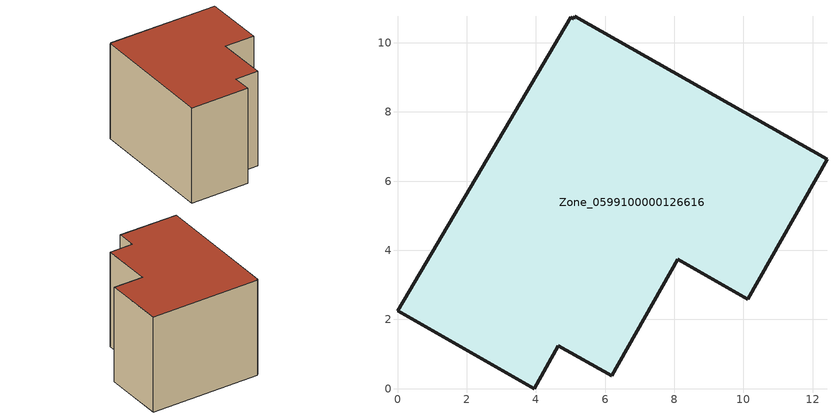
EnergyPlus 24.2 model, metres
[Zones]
Zone_0599100000126616
 floor ground (C_G): 5.13,10.76 12.42,6.63 10.13,2.59 8.11,3.74 6.2,0.37 4.65,1.24 3.95,0 0,2.25 5.01,10.74 5.09,10.69 z6.16
 wall outside (C_F): 12.42,6.63 5.13,10.76 5.09,10.69 5.01,10.74 0,2.25 3.95,0 4.65,1.24 6.2,0.37 8.11,3.74 10.13,2.59 12.42,6.63 z6.16:13.55
 roof outside (C_R): 10.13,2.59 12.42,6.63 5.13,10.76 5.09,10.69 5.01,10.74 0,2.25 3.95,0 4.65,1.24 6.2,0.37 8.11,3.74 z13.55
[BUILDING]
Pand.0599100000126616: North Axis=0; Terrain=City; Loads Convergence Tolerance Value=0.04; Temperature Convergence Tolerance Value=0.4; Solar Distribution=FullExterior; Maximum Number of Warmup Days=25; Minimum Number of Warmup Days=1
[Site:Location]
Rotterdam.The.Hague.AP_ZH_NLD Design_Conditions: Latitude=51.96; Longitude=4.45; Time Zone=1; Elevation=-4.5
[SITE:GROUNDTEMPERATURE:BUILDINGSURFACE]
18, 18, 18, 18, 18, 18, 18, 18, 18, 18, 18, 18
[MATERIAL] Thermal Absorptance=0.9; Solar Absorptance=0.7; Visible Absorptance=0.7
Name | Roughness | Thickness | Conductivity | Density | Specific Heat
G.D.1965 | MediumSmooth | 0.15 | 1 | 540 | 1210
F.D.1965 | Rough | 0.3 | 0.857143 | 1920 | 840
R.D.1965 | MediumRough | 0.2 | 0.08 | 1500 | 1000
[CONSTRUCTION]
C_G: G.D.1965
C_F: F.D.1965
C_R: R.D.1965
[ZONE]
Zone_0599100000126616: Type=1; Multiplier=1; Ceiling Height=Autocalculate; Volume=Autocalculate; Floor Area=autocalculate; Part of Total Floor Area=Yes
[ZONEINFILTRATION:DESIGNFLOWRATE]
Infil_Zone_0599100000126616: Zone or ZoneList or Space or SpaceList=Zone_0599100000126616; Schedule=AlwaysOn; Design Flow Rate Calculation Method=Flow/Area; Flow Rate per Floor Area=0.0042; Constant Term Coefficient=1; Temperature Term Coefficient=0; Velocity Term Coefficient=0; Velocity Squared Term Coefficient=0
[HVACTEMPLATE:ZONE:IDEALLOADSAIRSYSTEM]
Zone_0599100000126616: Maximum Heating Supply Air Temperature=50; Minimum Cooling Supply Air Temperature=13; Maximum Heating Supply Air Humidity Ratio=0.0156; Minimum Cooling Supply Air Humidity Ratio=0.0077; Heating Limit=NoLimit; Cooling Limit=NoLimit; Dehumidification Control Type=ConstantSensibleHeatRatio; Cooling Sensible Heat Ratio=0.7; Dehumidification Setpoint=60; Humidification Control Type=None; Humidification Setpoint=30; Outdoor Air Method=None; Outdoor Air Flow Rate per Person=0.00944; Outdoor Air Flow Rate per Zone Floor Area=0; Outdoor Air Flow Rate per Zone=0; Demand Controlled Ventilation Type=None; Outdoor Air Economizer Type=NoEconomizer; Heat Recovery Type=None; Sensible Heat Recovery Effectiveness=0.7; Latent Heat Recovery Effectiveness=0.65
[ZONECONTROL:THERMOSTAT]
ThermostatControl_Zone_0599100000126616: Zone or ZoneList=Zone_0599100000126616; Control Type Schedule=DualSetpointControlType; Control 1=Thermostat_Zone_0599100000126616; Temperature Difference Between Cutout And Setpoint=0
[THERMOSTATSETPOINT:DUALSETPOINT]
Thermostat_Zone_0599100000126616: Heating Setpoint Temperature Schedule=HeatingSetpoint_Zone_0599100000126616; Cooling Setpoint Temperature Schedule=CoolingSetpoint_Zone_0599100000126616
[SCHEDULE:COMPACT]
HeatingSetpoint_Zone_0599100000126616: Through: 12/31, For: AllDays, Until: 24:00, 21
CoolingSetpoint_Zone_0599100000126616: Through: 12/31, For: AllDays, Until: 24:00, 24
DualSetpointControlType: Through: 12/31, For: AllDays, Until: 24:00, 4
AlwaysOn: Through: 12/31, For: AllDays, Until: 24:00, 1
